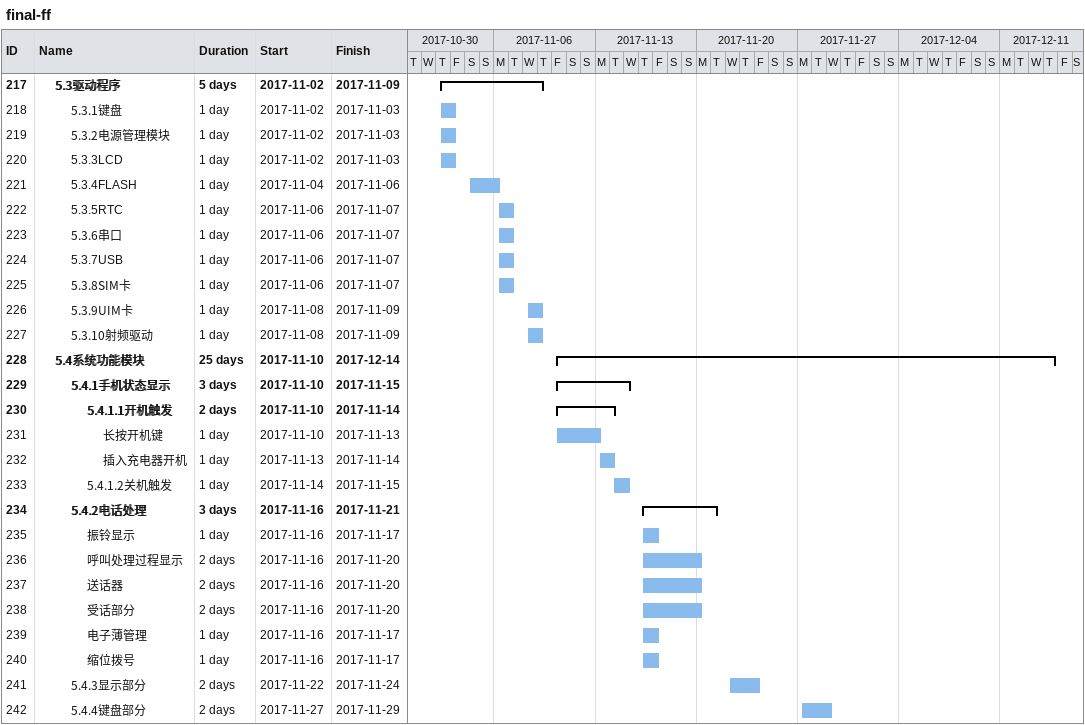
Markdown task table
final-ff

| ID | Level | Task | Duration | Start | Finish |
|---|---|---|---|---|---|
| 217 | 2 | **5.3驱动程序** | 5d | 2017-11-02 | 2017-11-09 |
| 218 | 3 | 5.3.1键盘 | 1d | 2017-11-02 | 2017-11-03 |
| 219 | 3 | 5.3.2电源管理模块 | 1d | 2017-11-02 | 2017-11-03 |
| 220 | 3 | 5.3.3LCD | 1d | 2017-11-02 | 2017-11-03 |
| 221 | 3 | 5.3.4FLASH | 1d | 2017-11-04 | 2017-11-06 |
| 222 | 3 | 5.3.5RTC | 1d | 2017-11-06 | 2017-11-07 |
| 223 | 3 | 5.3.6串口 | 1d | 2017-11-06 | 2017-11-07 |
| 224 | 3 | 5.3.7USB | 1d | 2017-11-06 | 2017-11-07 |
| 225 | 3 | 5.3.8SIM卡 | 1d | 2017-11-06 | 2017-11-07 |
| 226 | 3 | 5.3.9UIM卡 | 1d | 2017-11-08 | 2017-11-09 |
| 227 | 3 | 5.3.10射频驱动 | 1d | 2017-11-08 | 2017-11-09 |
| 228 | 2 | **5.4系统功能模块** | 25d | 2017-11-10 | 2017-12-14 |
| 229 | 3 | **5.4.1手机状态显示** | 3d | 2017-11-10 | 2017-11-15 |
| 230 | 4 | **5.4.1.1开机触发** | 2d | 2017-11-10 | 2017-11-14 |
| 231 | 5 | 长按开机键 | 1d | 2017-11-10 | 2017-11-13 |
| 232 | 5 | 插入充电器开机 | 1d | 2017-11-13 | 2017-11-14 |
| 233 | 4 | 5.4.1.2关机触发 | 1d | 2017-11-14 | 2017-11-15 |
| 234 | 3 | **5.4.2电话处理** | 3d | 2017-11-16 | 2017-11-21 |
| 235 | 4 | 振铃显示 | 1d | 2017-11-16 | 2017-11-17 |
| 236 | 4 | 呼叫处理过程显示 | 2d | 2017-11-16 | 2017-11-20 |
| 237 | 4 | 送话器 | 2d | 2017-11-16 | 2017-11-20 |
| 238 | 4 | 受话部分 | 2d | 2017-11-16 | 2017-11-20 |
| 239 | 4 | 电子薄管理 | 1d | 2017-11-16 | 2017-11-17 |
| 240 | 4 | 缩位拨号 | 1d | 2017-11-16 | 2017-11-17 |
| 241 | 3 | 5.4.3显示部分 | 2d | 2017-11-22 | 2017-11-24 |
| 242 | 3 | 5.4.4键盘部分 | 2d | 2017-11-27 | 2017-11-29 |
